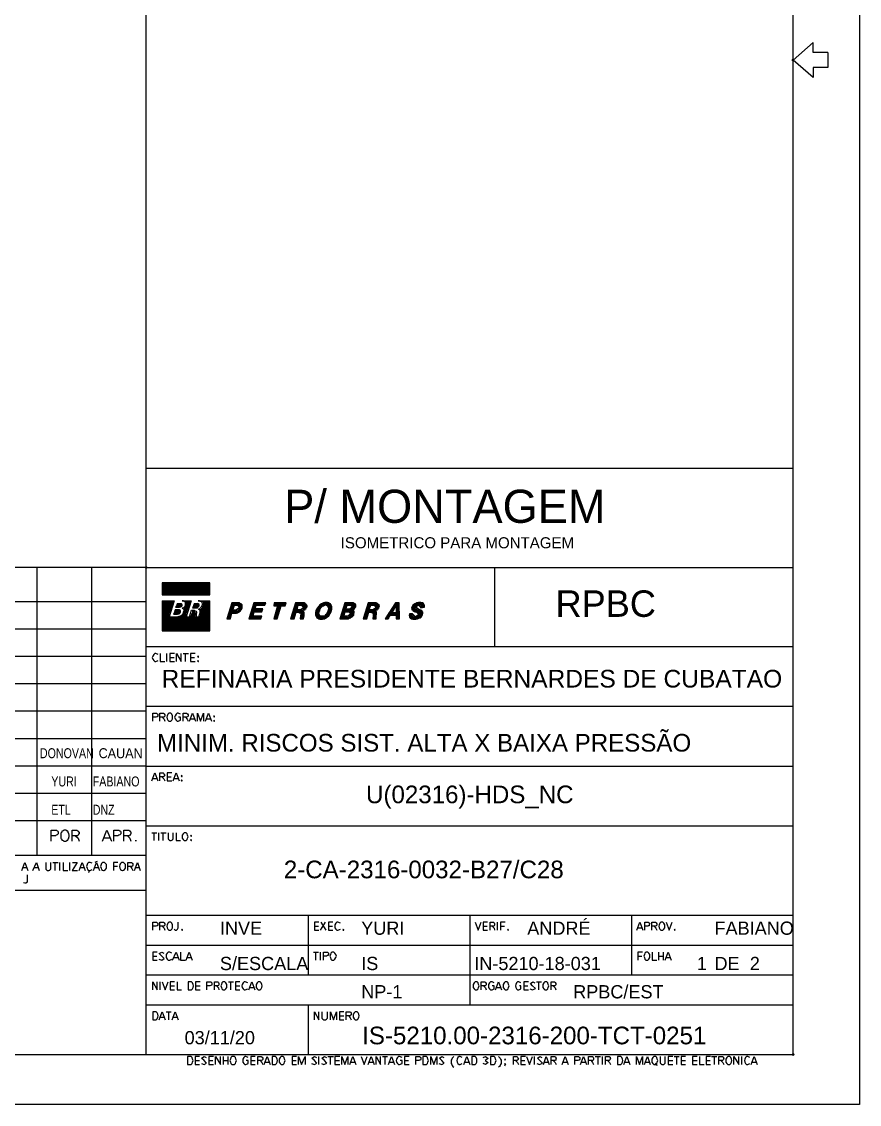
# Model space of a CAD drawing. Extents: x 0 to 597, y 0 to 422.
# Drawn here: x 428.8 to 597.1, y 0 to 217.6 of the extents above; entities that cross this region are included whole.
import ezdxf
from ezdxf.enums import TextEntityAlignment as Align

# ---------------------------------------------------------------- set-up
doc = ezdxf.new("R2010")
doc.units = 0
doc.header["$MEASUREMENT"] = 0
doc.layers.add('GT_1', color=7, linetype='Continuous')
doc.styles.add('HTX1', font='O8116901', dxfattribs={"width": 1.02})

msp = doc.modelspace()

# ---------------------------------------------------------------- linework, layer by layer
at = {"linetype": 'Continuous'}
msp.add_lwpolyline([(0, 421.74), (597.11, 421.74), (597.11, 0), (0, 0)], close=True, dxfattribs=at)
at = {"layer": 'GT_1', "flags": 128}
for points in [[(25, 10), (583.8, 10), (583.8, 409.8)], [(453.8, 10), (453.8, 409.8)], [(583.8, 10), (583.8, 409.8)], [(587.8, 211.4), (587.8, 213.4), (583.8, 209.9)], [(590.8, 211.4), (587.8, 211.4)], [(590.8, 211.4), (590.8, 208.4)], [(583.7, 210), (583.8, 210.1), (584, 209.9), (583.8, 209.7), (583.6, 209.9), (583.7, 210), (583.8, 210), (583.9, 209.9), (583.8, 209.8), (583.7, 209.9), (583.7, 210)], [(587.8, 206.4), (583.8, 209.9)], [(587.8, 208.4), (587.8, 206.4)], [(590.8, 208.4), (587.8, 208.4)], [(453.8, 127.9), (583.8, 127.9)], [(453.8, 127.9), (583.8, 127.9)], [(453.8, 107.9), (25, 107.9)], [(431.8, 107.9), (431.8, 50)], [(442.8, 107.9), (442.8, 50)], [(453.7, 108), (453.8, 108.1), (454, 107.9), (453.8, 107.7), (453.6, 107.9), (453.7, 108)], [(453.8, 108), (453.9, 107.9), (453.8, 107.8), (453.7, 107.9), (453.8, 108)], [(453.8, 107.9), (583.8, 107.9)], [(523.8, 107.9), (523.8, 92)], [(464.2, 102.4), (466.6, 102.4), (466.6, 104.8), (457, 104.8), (457, 102.4), (461.8, 102.4), (464.2, 102.4)], [(457, 104.8), (466.6, 104.8)], [(457, 104.6), (466.6, 104.6)], [(457, 104.4), (466.6, 104.4)], [(457, 104.2), (466.6, 104.2)], [(457, 104), (466.6, 104)], [(457, 103.8), (466.6, 103.8)], [(457, 103.6), (466.6, 103.6)], [(457, 103.4), (466.6, 103.4)], [(457, 103.2), (466.6, 103.2)], [(457, 103), (466.6, 103)], [(457, 102.8), (466.6, 102.8)], [(457, 102.6), (466.6, 102.6)], [(453.8, 101), (328.9, 101)], [(457, 101.2), (459.4, 101.2)], [(457, 101.2), (457, 95.2), (466.6, 95.2), (466.6, 101.2)], [(457, 101), (459.2, 101)], [(457, 100.8), (459.2, 100.8)], [(457, 100.6), (459.2, 100.6)], [(457, 100.4), (459, 100.4)], [(457, 100.2), (459, 100.2)], [(459.4, 101.2), (458.4, 98)], [(459.9, 100.2), (459.7, 99.9), (460.5, 99.9), (460.6, 100), (460.7, 100), (460.9, 100.1), (461, 100.2), (461, 100.3), (461, 100.4), (460.9, 100.6), (460.8, 100.6), (460, 100.6), (459.9, 100.2)], [(460, 98), (460.4, 98.1), (460.7, 98.2), (461, 98.4), (461.2, 98.6), (461.3, 98.9), (461.4, 99.1), (461.4, 99.3), (461.4, 99.4), (461.3, 99.5), (461.1, 99.7), (461, 99.7), (461.2, 99.8), (461.4, 99.9), (461.6, 100.1), (461.7, 100.3), (461.7, 100.5), (461.7, 100.7), (461.7, 100.8), (461.6, 101), (461.4, 101.1), (461.2, 101.2), (461, 101.2)], [(460, 100.6), (460.8, 100.6)], [(460, 100.4), (460.8, 100.4)], [(460, 100.2), (460.8, 100.2)], [(461, 101.2), (462.8, 101.2)], [(462.6, 101), (461.6, 101)], [(462.8, 101.2), (461.8, 98), (462.5, 98), (462.9, 99.3), (463.4, 99.3), (463.6, 99.2), (463.8, 99.1), (463.9, 99), (463.9, 98.8), (463.8, 98.6), (463.8, 98.3), (463.8, 98)], [(462.6, 100.8), (461.8, 100.8)], [(462.6, 100.6), (461.8, 100.6)], [(462.4, 100.4), (461.8, 100.4)], [(462.4, 100.2), (461.8, 100.2)], [(463.3, 100.2), (463.1, 99.8), (463.8, 99.8), (464.1, 99.8), (464.2, 100), (464.4, 100.2), (464.4, 100.3), (464.4, 100.4), (464.4, 100.5), (464.2, 100.6), (464.1, 100.7), (463.4, 100.6), (463.3, 100.2)], [(463.4, 100.6), (464.2, 100.6)], [(463.4, 100.4), (464.4, 100.4)], [(463.4, 100.2), (464.4, 100.2)], [(464.2, 101.2), (466.6, 101.2)], [(464.5, 98), (464.4, 98.2), (464.5, 98.4), (464.6, 98.8), (464.6, 99.2), (464.6, 99.3), (464.5, 99.4), (464.3, 99.5), (464.5, 99.6), (464.7, 99.8), (464.9, 100), (465, 100.2), (465.1, 100.4), (465.1, 100.6), (465, 100.9), (464.9, 101), (464.6, 101.1), (464.4, 101.2), (464.2, 101.2)], [(466.6, 101), (465, 101)], [(466.6, 100.8), (465.2, 100.8)], [(466.6, 100.6), (465.2, 100.6)], [(466.6, 100.4), (465.2, 100.4)], [(466.6, 100.2), (465.2, 100.2)], [(470.4, 97.6), (470.7, 97.6), (471, 98.7), (471.6, 98.7), (471.9, 98.7), (472.1, 98.8), (472.3, 98.9), (472.5, 99), (472.7, 99.2), (472.9, 99.4), (473, 99.6), (473.1, 99.8), (473.1, 100), (473.1, 100.2), (473.1, 100.4), (472.9, 100.6), (472.7, 100.7), (472.5, 100.8), (472.3, 100.8), (471, 100.8), (470, 97.6), (470.4, 97.6)], [(470.8, 100.2), (471.5, 100.2)], [(470.9, 100.6), (472.9, 100.6)], [(470.9, 100.4), (473.1, 100.4)], [(471.5, 99.3), (471.2, 99.3), (471.5, 100.3), (472.1, 100.3), (472.5, 99.8), (471.8, 99.3), (471.5, 99.3)], [(472.3, 100.2), (473.1, 100.2)], [(475.6, 97.6), (476.8, 97.6), (477, 98.1), (475.3, 98.1), (475.5, 99), (477, 99), (477.2, 99.6), (475.7, 99.6), (475.9, 100.3), (477.6, 100.3), (477.8, 100.8), (475.4, 100.8), (474.4, 97.6), (475.6, 97.6)], [(475.2, 100.2), (475.9, 100.2)], [(475.3, 100.6), (477.7, 100.6)], [(475.3, 100.4), (477.7, 100.4)], [(479.8, 97.6), (480.1, 97.6), (480.9, 100.2), (481.7, 100.2), (481.9, 100.8), (479.5, 100.8), (479.4, 100.2), (480.2, 100.2), (479.4, 97.6), (479.8, 97.6)], [(479.4, 100.4), (481.8, 100.4)], [(479.5, 100.6), (481.8, 100.6)], [(480.2, 100.2), (480.9, 100.2)], [(483.2, 97.6), (483.5, 97.6), (483.9, 98.9), (484.4, 98.9), (484.6, 98.8), (484.8, 98.7), (484.9, 98.5), (484.8, 98.2), (484.7, 97.6), (485.4, 97.6), (485.5, 98.1), (485.5, 98.6), (485.5, 98.8), (485.5, 98.9), (485.4, 99), (485.2, 99.1), (486.1, 100), (486.1, 100.2), (486, 100.4), (485.9, 100.5), (485.7, 100.7), (485.5, 100.8), (485.2, 100.8), (483.8, 100.8), (482.8, 97.6), (483.2, 97.6)], [(483.6, 100.2), (484.3, 100.2)], [(483.7, 100.4), (486, 100.4)], [(483.8, 100.6), (485.9, 100.6)], [(484.5, 99.4), (484.1, 99.4), (484.3, 100.3), (485, 100.3), (485.4, 99.8), (484.8, 99.4), (484.5, 99.4)], [(485.3, 100.2), (486.1, 100.2)], [(487.9, 99), (487.8, 98.9), (487.8, 98.7), (487.8, 98.4), (487.9, 98.2), (488, 98), (488.1, 97.8), (488.3, 97.7), (488.5, 97.6), (488.7, 97.5), (488.9, 97.5), (489.2, 97.5), (489.6, 97.6), (489.9, 97.8), (490.2, 98), (490.5, 98.2), (490.7, 98.5), (490.9, 98.9), (491, 99.2), (491.1, 99.5), (491.1, 99.7), (491.1, 100), (491, 100.2), (490.9, 100.4), (490.8, 100.6), (490.6, 100.7), (490.4, 100.8), (490.2, 100.9), (490, 100.9), (489.7, 100.9), (489.4, 100.8), (489, 100.6), (488.7, 100.4), (488.5, 100.1), (488.2, 99.8), (488, 99.5), (487.9, 99.2), (487.9, 99)], [(488.7, 99.2), (488.7, 99.4), (488.8, 99.7), (489, 99.9), (489.2, 100.1), (489.4, 100.2), (489.6, 100.3), (489.8, 100.4), (490, 100.3), (490.2, 100.2), (490.3, 100), (490.4, 99.7), (490.4, 99.5), (490.3, 99.1), (490.2, 98.9), (490.1, 98.7), (490, 98.5), (489.8, 98.4), (489.7, 98.2), (489.5, 98.1), (489.3, 98.1), (489.1, 98.1), (488.9, 98.1), (488.7, 98.2), (488.6, 98.4), (488.5, 98.6), (488.5, 98.9), (488.6, 99.1), (488.7, 99.2)], [(488.5, 100.2), (489.4, 100.2)], [(488.7, 100.4), (491, 100.4)], [(489, 100.6), (490.8, 100.6)], [(489.4, 100.8), (490.5, 100.8)], [(490.2, 100.2), (491, 100.2)], [(493.5, 97.6), (494.2, 97.6), (494.4, 97.6), (494.6, 97.7), (494.8, 97.8), (495, 97.9), (495.2, 98), (495.4, 98.2), (495.5, 98.3), (495.5, 98.5), (495.6, 98.8), (495.6, 99.1), (495.4, 99.2), (495.2, 99.3), (495.9, 100), (495.9, 100.2), (495.9, 100.4), (495.8, 100.6), (495.6, 100.7), (495.4, 100.8), (495.1, 100.8), (493.7, 100.8), (492.7, 97.6), (493.5, 97.6)], [(493.5, 100.4), (495.9, 100.4)], [(493.5, 100.2), (494.1, 100.2)], [(493.6, 100.6), (495.7, 100.6)], [(494.3, 99.5), (493.9, 99.5), (494.2, 100.3), (494.9, 100.3), (495.2, 99.9), (494.7, 99.5), (494.3, 99.5)], [(495.1, 100.2), (495.9, 100.2)], [(497.8, 97.6), (498.1, 97.6), (498.5, 98.9), (498.9, 98.9), (499.2, 98.8), (499.4, 98.7), (499.4, 98.5), (499.4, 98.2), (499.3, 97.6), (500, 97.6), (500, 98.1), (500.1, 98.6), (500.1, 98.8), (500.1, 98.9), (500, 99), (499.8, 99.1), (500.6, 100), (500.7, 100.2), (500.6, 100.4), (500.5, 100.5), (500.3, 100.7), (500, 100.8), (499.8, 100.8), (498.4, 100.8), (497.4, 97.6), (497.8, 97.6)], [(498.2, 100.2), (498.9, 100.2)], [(498.3, 100.6), (500.4, 100.6)], [(498.3, 100.4), (500.6, 100.4)], [(499, 99.4), (498.6, 99.4), (498.9, 100.3), (499.6, 100.3), (500, 99.8), (499.3, 99.4), (499, 99.4)], [(499.8, 100.2), (500.6, 100.2)], [(502.1, 97.6), (502.4, 97.6), (502.8, 98.3), (504, 98.3), (504, 97.6), (504.7, 97.6), (504.6, 100.8), (503.9, 100.8), (501.8, 97.6), (502.1, 97.6)], [(503.6, 99.5), (504, 100.2), (504, 98.8), (503.2, 98.8), (503.6, 99.5)], [(503.5, 100.2), (504.6, 100.2)], [(503.6, 100.4), (504.6, 100.4)], [(503.7, 100.6), (504.6, 100.6)], [(507, 98.6), (506.7, 98.6), (506.6, 98.3), (506.7, 98.1), (506.7, 97.9), (506.9, 97.7), (507.1, 97.6), (507.4, 97.5), (507.7, 97.5), (508, 97.5), (508.3, 97.6), (508.6, 97.7), (508.9, 97.8), (509.1, 98), (509.2, 98.2), (509.3, 98.4), (509.4, 98.7), (509.4, 98.9), (509.3, 99), (509.2, 99.2), (509, 99.3), (508.7, 99.4), (508.4, 99.6), (507.9, 100), (508.6, 100.3), (509, 99.8), (509.7, 99.9), (509.7, 100.1), (509.7, 100.3), (509.6, 100.5), (509.5, 100.7), (509.3, 100.8), (509, 100.9), (508.8, 100.9), (508.5, 100.9), (508.2, 100.8), (508, 100.7), (507.7, 100.6), (507.6, 100.5), (507.4, 100.3), (507.3, 100.1), (507.2, 99.9), (507.1, 99.7), (507.2, 99.5), (507.2, 99.4), (507.4, 99.3), (507.5, 99.1), (507.8, 99), (508.1, 98.9), (508.6, 98.4), (507.9, 98), (507.3, 98.6), (507, 98.6)], [(507.3, 100.2), (508.1, 100.2)], [(507.5, 100.4), (509.7, 100.4)], [(507.7, 100.6), (509.5, 100.6)], [(508.1, 100.8), (509.2, 100.8)], [(509, 100.2), (509.7, 100.2)], [(457, 100), (459, 100)], [(457, 99.8), (458.8, 99.8)], [(457, 99.6), (458.8, 99.6)], [(457, 99.4), (458.8, 99.4)], [(457, 99.2), (458.6, 99.2)], [(457, 99), (458.6, 99)], [(457, 98.8), (458.6, 98.8)], [(457, 98.6), (458.4, 98.6)], [(457, 98.4), (458.4, 98.4)], [(457, 98.2), (458.4, 98.2)], [(457, 98), (466.6, 98)], [(459.5, 98.9), (459.3, 98.5), (460.1, 98.5), (460.2, 98.6), (460.3, 98.6), (460.4, 98.6), (460.6, 98.8), (460.7, 98.9), (460.7, 99), (460.7, 99.1), (460.7, 99.2), (460.6, 99.3), (460.5, 99.4), (460.4, 99.4), (460.3, 99.4), (459.6, 99.4), (459.5, 98.9)], [(459.4, 98.8), (460.4, 98.8)], [(459.4, 98.6), (460.2, 98.6)], [(459.6, 99.4), (460.4, 99.4)], [(459.6, 99.2), (460.6, 99.2)], [(459.6, 99), (460.6, 99)], [(460, 100), (460.6, 100)], [(461.8, 98.2), (460.8, 98.2)], [(461.8, 98.4), (461, 98.4)], [(461.8, 98.6), (461.2, 98.6)], [(462.2, 99.8), (461.4, 99.8)], [(462.2, 99.6), (461.4, 99.6)], [(462.2, 99.4), (461.4, 99.4)], [(462, 99.2), (461.4, 99.2)], [(462, 99), (461.4, 99)], [(462, 98.8), (461.4, 98.8)], [(462.4, 100), (461.6, 100)], [(462.6, 98.2), (463.6, 98.2)], [(462.8, 98.6), (463.8, 98.6)], [(462.8, 98.4), (463.8, 98.4)], [(463, 99.2), (463.6, 99.2)], [(463, 99), (463.6, 99)], [(463, 98.8), (463.8, 98.8)], [(463.2, 100), (464.2, 100)], [(466.6, 99.4), (464.6, 99.4)], [(466.6, 99.2), (464.6, 99.2)], [(466.6, 99), (464.6, 99)], [(466.6, 98.8), (464.6, 98.8)], [(466.6, 98.6), (464.6, 98.6)], [(466.6, 98.4), (464.6, 98.4)], [(466.6, 98.2), (464.6, 98.2)], [(466.6, 99.6), (464.8, 99.6)], [(466.6, 100), (465, 100)], [(466.6, 99.8), (465, 99.8)], [(470.1, 98), (470.8, 98)], [(470.2, 98.4), (470.9, 98.4)], [(470.2, 98.2), (470.9, 98.2)], [(470.3, 98.6), (471, 98.6)], [(470.4, 99), (472.5, 99)], [(470.4, 98.8), (472.1, 98.8)], [(470.5, 99.4), (471.2, 99.4)], [(470.5, 99.2), (472.8, 99.2)], [(470.6, 99.6), (471.3, 99.6)], [(470.7, 100), (471.4, 100)], [(470.7, 99.8), (471.3, 99.8)], [(472.2, 99.4), (472.9, 99.4)], [(472.4, 99.6), (473, 99.6)], [(472.5, 100), (473.1, 100)], [(472.5, 99.8), (473.1, 99.8)], [(474.5, 98), (476.9, 98)], [(474.6, 98.2), (475.3, 98.2)], [(474.7, 98.6), (475.4, 98.6)], [(474.7, 98.4), (475.3, 98.4)], [(474.8, 99), (475.5, 99)], [(474.8, 98.8), (475.5, 98.8)], [(474.9, 99.2), (477.1, 99.2)], [(475, 99.6), (475.7, 99.6)], [(475, 99.4), (477.1, 99.4)], [(475.1, 99.8), (475.8, 99.8)], [(475.2, 100), (475.8, 100)], [(479.5, 98), (480.2, 98)], [(479.6, 98.4), (480.3, 98.4)], [(479.6, 98.2), (480.3, 98.2)], [(479.7, 98.6), (480.4, 98.6)], [(479.8, 99), (480.5, 99)], [(479.8, 98.8), (480.4, 98.8)], [(479.9, 99.4), (480.6, 99.4)], [(479.9, 99.2), (480.6, 99.2)], [(480, 99.6), (480.7, 99.6)], [(480.1, 100), (480.8, 100)], [(480.1, 99.8), (480.8, 99.8)], [(482.9, 98), (483.6, 98)], [(483, 98.2), (483.7, 98.2)], [(483.1, 98.6), (483.8, 98.6)], [(483.1, 98.4), (483.7, 98.4)], [(483.2, 98.8), (483.9, 98.8)], [(483.3, 99.2), (485.4, 99.2)], [(483.3, 99), (485.5, 99)], [(483.4, 99.6), (484.1, 99.6)], [(483.4, 99.4), (484.1, 99.4)], [(483.5, 99.8), (484.2, 99.8)], [(483.6, 100), (484.2, 100)], [(484.7, 98.8), (485.5, 98.8)], [(484.8, 99.4), (485.7, 99.4)], [(484.8, 98.6), (485.5, 98.6)], [(484.8, 98.2), (485.5, 98.2)], [(484.8, 98), (485.4, 98)], [(484.9, 98.4), (485.5, 98.4)], [(485.3, 99.6), (485.9, 99.6)], [(485.4, 100), (486.1, 100)], [(485.4, 99.8), (486, 99.8)], [(487.8, 98.8), (488.5, 98.8)], [(487.8, 98.6), (488.5, 98.6)], [(487.8, 98.4), (488.6, 98.4)], [(487.9, 99.2), (488.6, 99.2)], [(487.9, 99), (488.6, 99)], [(487.9, 98.2), (488.7, 98.2)], [(488, 99.4), (488.7, 99.4)], [(488, 98), (490.2, 98)], [(488.1, 99.6), (488.8, 99.6)], [(488.2, 99.8), (488.9, 99.8)], [(488.3, 100), (489.1, 100)], [(489.6, 98.2), (490.4, 98.2)], [(489.9, 98.4), (490.6, 98.4)], [(490, 98.6), (490.7, 98.6)], [(490.2, 98.8), (490.9, 98.8)], [(490.3, 100), (491.1, 100)], [(490.3, 99.2), (491, 99.2)], [(490.3, 99), (491, 99)], [(490.4, 99.8), (491.1, 99.8)], [(490.4, 99.6), (491.1, 99.6)], [(490.4, 99.4), (491.1, 99.4)], [(492.8, 98.2), (493.5, 98.2)], [(492.8, 98), (495.2, 98)], [(492.9, 98.4), (493.6, 98.4)], [(493, 98.8), (493.7, 98.8)], [(493, 98.6), (493.6, 98.6)], [(493.1, 99), (493.8, 99)], [(493.2, 99.4), (495.5, 99.4)], [(493.2, 99.2), (495.5, 99.2)], [(493.3, 99.8), (494, 99.8)], [(493.3, 99.6), (494, 99.6)], [(493.4, 100), (494.1, 100)], [(494.2, 98.1), (493.5, 98.1), (493.8, 99), (494.5, 99), (494.9, 98.6), (494.3, 98.1)], [(494.6, 98.2), (495.4, 98.2)], [(494.7, 99), (495.6, 99)], [(494.8, 98.4), (495.5, 98.4)], [(494.9, 99.6), (495.7, 99.6)], [(494.9, 98.8), (495.6, 98.8)], [(494.9, 98.6), (495.6, 98.6)], [(495.2, 100), (495.9, 100)], [(495.2, 99.8), (495.8, 99.8)], [(497.5, 98), (498.2, 98)], [(497.6, 98.4), (498.3, 98.4)], [(497.6, 98.2), (498.3, 98.2)], [(497.7, 98.6), (498.4, 98.6)], [(497.8, 99), (500, 99)], [(497.8, 98.8), (498.4, 98.8)], [(497.9, 99.4), (498.6, 99.4)], [(497.9, 99.2), (500, 99.2)], [(498, 99.6), (498.7, 99.6)], [(498.1, 100), (498.8, 100)], [(498.1, 99.8), (498.7, 99.8)], [(499.3, 98.8), (500.1, 98.8)], [(499.3, 98), (500, 98)], [(499.4, 99.4), (500.3, 99.4)], [(499.4, 98.6), (500.1, 98.6)], [(499.4, 98.4), (500.1, 98.4)], [(499.4, 98.2), (500, 98.2)], [(499.8, 99.6), (500.5, 99.6)], [(500, 100), (500.6, 100)], [(500, 99.8), (500.6, 99.8)], [(502, 98), (502.7, 98)], [(502.2, 98.2), (502.8, 98.2)], [(502.3, 98.4), (504.7, 98.4)], [(502.4, 98.6), (504.6, 98.6)], [(502.5, 98.8), (504.6, 98.8)], [(502.7, 99), (503.3, 99)], [(502.8, 99.2), (503.4, 99.2)], [(502.9, 99.4), (503.6, 99.4)], [(503.1, 99.6), (503.7, 99.6)], [(503.2, 99.8), (503.8, 99.8)], [(503.3, 100), (503.9, 100)], [(504, 100), (504.6, 100)], [(504, 99.8), (504.6, 99.8)], [(504, 99.6), (504.6, 99.6)], [(504, 99.4), (504.6, 99.4)], [(504, 99.2), (504.6, 99.2)], [(504, 99), (504.6, 99)], [(504, 98.2), (504.7, 98.2)], [(504, 98), (504.7, 98)], [(506.6, 98.2), (507.5, 98.2)], [(506.7, 98.4), (507.3, 98.4)], [(506.7, 98), (509, 98)], [(507.1, 99.6), (508.2, 99.6)], [(507.2, 100), (507.9, 100)], [(507.2, 99.8), (507.9, 99.8)], [(507.2, 99.4), (508.8, 99.4)], [(507.4, 99.2), (509.1, 99.2)], [(507.9, 99), (509.3, 99)], [(508.4, 98.8), (509.4, 98.8)], [(508.4, 98.2), (509.2, 98.2)], [(508.6, 98.6), (509.4, 98.6)], [(508.6, 98.4), (509.3, 98.4)], [(509, 100), (509.7, 100)], [(457, 97.8), (466.6, 97.8)], [(466.6, 97.6), (457, 97.6)], [(457, 97.4), (466.6, 97.4)], [(466.6, 97.2), (457, 97.2)], [(457, 97), (466.6, 97)], [(466.6, 96.8), (457, 96.8)], [(457, 96.6), (466.6, 96.6)], [(466.6, 96.4), (457, 96.4)], [(457, 96.2), (466.6, 96.2)], [(466.6, 96), (457, 96)], [(457, 95.8), (466.6, 95.8)], [(470, 97.6), (470.7, 97.6)], [(470.1, 97.8), (470.7, 97.8)], [(474.4, 97.6), (476.8, 97.6)], [(474.5, 97.8), (476.9, 97.8)], [(479.4, 97.8), (480.1, 97.8)], [(479.4, 97.6), (480.1, 97.6)], [(482.8, 97.6), (483.5, 97.6)], [(482.9, 97.8), (483.6, 97.8)], [(484.7, 97.8), (485.4, 97.8)], [(484.7, 97.6), (485.4, 97.6)], [(488.1, 97.8), (490, 97.8)], [(488.4, 97.6), (489.6, 97.6)], [(492.7, 97.8), (494.9, 97.8)], [(492.7, 97.6), (494.2, 97.6)], [(497.4, 97.6), (498.1, 97.6)], [(497.5, 97.8), (498.1, 97.8)], [(499.3, 97.8), (500, 97.8)], [(499.3, 97.6), (500, 97.6)], [(501.8, 97.6), (502.4, 97.6)], [(501.9, 97.8), (502.6, 97.8)], [(504, 97.8), (504.7, 97.8)], [(504, 97.6), (504.7, 97.6)], [(506.8, 97.8), (508.8, 97.8)], [(507.1, 97.6), (508.3, 97.6)], [(453.8, 95.5), (328.9, 95.5)], [(466.6, 95.6), (457, 95.6)], [(457, 95.4), (466.6, 95.4)], [(453.8, 92), (583.8, 92)], [(453.8, 90), (328.9, 90)], [(456.2, 90.4), (455.7, 90.6), (455.5, 90.6), (455.3, 90.4), (455.1, 90.1), (455, 89.8), (455.1, 89.5), (455.3, 89.2), (455.5, 89), (455.7, 89), (456.2, 89.2)], [(456.6, 90.6), (456.6, 89), (457.5, 89)], [(457.9, 89), (457.9, 90.6)], [(459.5, 90.6), (458.5, 90.6), (458.5, 89), (459.5, 89)], [(458.5, 89.8), (459.4, 89.8)], [(459.9, 89), (459.9, 90.6), (460.8, 89), (460.8, 90.6)], [(461.2, 90.6), (462.3, 90.6)], [(461.7, 89), (461.7, 90.6)], [(463.6, 90.6), (462.7, 90.6), (462.7, 89), (463.6, 89)], [(462.7, 89.8), (463.5, 89.8)], [(464.3, 89.9), (464.3, 90), (464.2, 90.1), (464.1, 90), (464.2, 89.9), (464.3, 89.9)], [(464.3, 89), (464.3, 89.1), (464.2, 89.2), (464.1, 89.1), (464.2, 89), (464.3, 89)], [(453.8, 84.5), (328.9, 84.5)], [(453.8, 79), (328.9, 79)], [(453.8, 80), (583.8, 80)], [(455.1, 77), (455.1, 78.6), (455.7, 78.6), (455.9, 78.6), (456, 78.5), (456.1, 78.4), (456.1, 78.2), (456.1, 78.1), (456, 77.9), (455.9, 77.9), (455.7, 77.8), (455.1, 77.8)], [(456.5, 77), (456.5, 78.6), (457.1, 78.6), (457.3, 78.6), (457.4, 78.5), (457.5, 78.3), (457.5, 78.2), (457.5, 78), (457.4, 77.9), (457.3, 77.8), (457.1, 77.8), (456.5, 77.8)], [(458.6, 77), (458.7, 77), (458.9, 77.2), (459.1, 77.5), (459.1, 77.8), (459.1, 78.1), (458.9, 78.4), (458.7, 78.6), (458.5, 78.6), (458.3, 78.6), (458.1, 78.4), (458, 78.1), (457.9, 77.8), (458, 77.5), (458.1, 77.2), (458.3, 77), (458.5, 77), (458.6, 77)], [(460.7, 78.4), (460.2, 78.6), (460, 78.6), (459.8, 78.4), (459.6, 78.1), (459.5, 77.8), (459.6, 77.5), (459.8, 77.2), (460, 77), (460.2, 77), (460.7, 77.2), (460.7, 77.8), (460.3, 77.8)], [(461.2, 77), (461.2, 78.6), (461.8, 78.6), (461.9, 78.6), (462.1, 78.5), (462.2, 78.3), (462.2, 78.2), (462.2, 78), (462.1, 77.9), (461.9, 77.8), (461.8, 77.8), (461.2, 77.8)], [(462.5, 77), (463.1, 78.6), (463.7, 77)], [(464.1, 77), (464.1, 78.6), (464.7, 77), (465.3, 78.6), (465.3, 77)], [(465.7, 77), (466.3, 78.6), (466.9, 77)], [(457, 77.8), (457.4, 77.4), (457.5, 77)], [(461.7, 77.8), (462, 77.4), (462.2, 77)], [(462.7, 77.5), (463.5, 77.5)], [(465.9, 77.5), (466.7, 77.5)], [(467.5, 77.9), (467.5, 78), (467.4, 78.1), (467.4, 78), (467.4, 77.9), (467.5, 77.9)], [(467.5, 77), (467.5, 77.1), (467.4, 77.2), (467.4, 77.1), (467.4, 77), (467.5, 77)], [(453.8, 73.5), (328.9, 73.5)], [(453.8, 68), (328.9, 68)], [(453.8, 68), (583.8, 68)], [(454.9, 65), (455.5, 66.6), (456.1, 65)], [(455.1, 65.5), (455.9, 65.5)], [(456.5, 65), (456.5, 66.6), (457, 66.6), (457.2, 66.6), (457.3, 66.5), (457.4, 66.3), (457.5, 66.2), (457.4, 66), (457.3, 65.9), (457.2, 65.8), (457, 65.8), (456.5, 65.8)], [(456.9, 65.8), (457.3, 65.4), (457.5, 65)], [(458.9, 66.6), (458, 66.6), (458, 65), (458.9, 65)], [(458, 65.8), (458.8, 65.8)], [(459.2, 65), (459.8, 66.6), (460.4, 65)], [(459.4, 65.5), (460.2, 65.5)], [(461, 65.9), (461, 66), (460.9, 66.1), (460.8, 66), (460.9, 65.9), (461, 65.9)], [(461, 65), (461, 65.1), (460.9, 65.2), (460.8, 65.1), (460.9, 65), (461, 65)], [(453.8, 62.5), (328.9, 62.5)], [(453.8, 57), (142, 57)], [(434.7, 52.9), (434.7, 55.1), (435.6, 55.1), (435.8, 55.1), (435.9, 55), (436, 54.9), (436.1, 54.8), (436.1, 54.6), (436.1, 54.4), (436, 54.3), (435.9, 54.2), (435.7, 54.1), (435.6, 54), (434.7, 54)], [(437.5, 52.9), (437.6, 52.9), (437.8, 53), (437.9, 53.1), (438, 53.1), (438.1, 53.3), (438.1, 53.4), (438.2, 53.5), (438.2, 53.7), (438.3, 53.8), (438.3, 54), (438.3, 54.2), (438.2, 54.3), (438.2, 54.5), (438.1, 54.6), (438.1, 54.7), (438, 54.9), (437.9, 54.9), (437.8, 55), (437.6, 55.1), (437.5, 55.1), (437.4, 55.1), (437.3, 55.1), (437.2, 55.1), (437.1, 55), (436.9, 54.9), (436.8, 54.9), (436.8, 54.7), (436.7, 54.6), (436.6, 54.5), (436.6, 54.3), (436.6, 54.2), (436.6, 54), (436.6, 53.8), (436.6, 53.7), (436.6, 53.5), (436.7, 53.4), (436.8, 53.3), (436.8, 53.1), (436.9, 53.1), (437.1, 53), (437.2, 52.9), (437.3, 52.9), (437.4, 52.9), (437.5, 52.9)], [(438.9, 52.9), (438.9, 55.1), (439.7, 55.1), (439.9, 55.1), (440, 55), (440.1, 55), (440.2, 54.8), (440.3, 54.7), (440.3, 54.5), (440.3, 54.4), (440.2, 54.3), (440.1, 54.1), (440, 54), (439.9, 54), (439.7, 54), (438.9, 54)], [(445, 52.9), (445.9, 55.1), (446.8, 52.9)], [(447.3, 52.9), (447.3, 55.1), (448.1, 55.1), (448.2, 55.1), (448.3, 55.1), (448.5, 55), (448.6, 54.9), (448.7, 54.8), (448.7, 54.6), (448.7, 54.4), (448.6, 54.3), (448.5, 54.2), (448.3, 54.1), (448.1, 54), (447.3, 54)], [(449.3, 52.9), (449.3, 55.1), (450.1, 55.1), (450.3, 55.1), (450.4, 55), (450.5, 55), (450.6, 54.8), (450.7, 54.7), (450.7, 54.5), (450.7, 54.4), (450.6, 54.3), (450.5, 54.1), (450.4, 54), (450.3, 54), (450.1, 54), (449.3, 54)], [(453.8, 56), (583.8, 56)], [(454.9, 54.6), (455.9, 54.6)], [(455.4, 53), (455.4, 54.6)], [(456.3, 53), (456.3, 54.6)], [(456.7, 54.6), (457.8, 54.6)], [(457.2, 53), (457.2, 54.6)], [(458.2, 54.6), (458.2, 53.5), (458.2, 53.3), (458.3, 53.2), (458.4, 53.1), (458.5, 53), (458.7, 53), (458.8, 53), (459, 53.1), (459.1, 53.2), (459.2, 53.3), (459.2, 53.5), (459.2, 54.6)], [(459.8, 54.6), (459.8, 53), (460.7, 53)], [(461.7, 53), (461.8, 53), (462, 53.2), (462.1, 53.5), (462.2, 53.8), (462.1, 54.1), (462, 54.4), (461.8, 54.6), (461.6, 54.6), (461.4, 54.6), (461.2, 54.4), (461, 54.1), (461, 53.8), (461, 53.5), (461.2, 53.2), (461.4, 53), (461.6, 53), (461.7, 53)], [(439.6, 54), (440.1, 53.5), (440.3, 52.9)], [(445.3, 53.6), (446.5, 53.6)], [(450, 54), (450.5, 53.5), (450.7, 52.9)], [(451.7, 53), (451.7, 53.1), (451.7, 52.9), (451.7, 53)], [(462.9, 53.9), (462.9, 54), (462.8, 54.1), (462.7, 54), (462.8, 53.9), (462.9, 53.9)], [(462.9, 53), (462.9, 53.1), (462.8, 53.2), (462.7, 53.1), (462.8, 53), (462.9, 53)], [(453.8, 50), (142, 50)], [(428.8, 47), (429.4, 48.6), (430, 47)], [(431, 47), (431.7, 48.6), (432.3, 47)], [(433.6, 48.6), (433.6, 47.5), (433.6, 47.3), (433.7, 47.2), (433.8, 47.1), (433.9, 47), (434.1, 47), (434.2, 47), (434.4, 47.1), (434.5, 47.2), (434.6, 47.3), (434.6, 47.5), (434.6, 48.6)], [(435, 48.6), (436.1, 48.6)], [(435.5, 47), (435.5, 48.6)], [(436.4, 47), (436.4, 48.6)], [(437.1, 48.6), (437.1, 47), (438, 47)], [(438.4, 47), (438.4, 48.6)], [(439, 48.6), (439.9, 48.6), (438.9, 47), (440, 47)], [(440.3, 47), (440.9, 48.6), (441.5, 47)], [(442.9, 48.5), (442.5, 48.6), (442.2, 48.6), (442, 48.4), (441.9, 48.2), (441.8, 47.8), (441.9, 47.5), (442, 47.2), (442.2, 47.1), (442.5, 47), (442.9, 47.2)], [(443.2, 47), (443.8, 48.6), (444.4, 47)], [(443.5, 48.7), (443.8, 48.8), (444, 48.9)], [(445.3, 47), (445.4, 47.1), (445.6, 47.2), (445.8, 47.5), (445.8, 47.8), (445.8, 48.2), (445.6, 48.4), (445.4, 48.6), (445.2, 48.6), (445, 48.6), (444.8, 48.4), (444.7, 48.2), (444.6, 47.8), (444.7, 47.5), (444.8, 47.2), (445, 47.1), (445.2, 47), (445.3, 47)], [(448.1, 48.6), (447.2, 48.6), (447.2, 47)], [(447.2, 47.9), (448, 47.9)], [(449.1, 47), (449.2, 47.1), (449.4, 47.2), (449.6, 47.5), (449.6, 47.8), (449.6, 48.2), (449.4, 48.4), (449.2, 48.6), (449, 48.6), (448.8, 48.6), (448.6, 48.4), (448.5, 48.2), (448.4, 47.8), (448.5, 47.5), (448.6, 47.2), (448.8, 47.1), (449, 47), (449.1, 47)], [(450.1, 47), (450.1, 48.6), (450.7, 48.6), (450.8, 48.6), (451, 48.5), (451.1, 48.4), (451.1, 48.2), (451.1, 48.1), (451, 47.9), (450.8, 47.8), (450.7, 47.8), (450.1, 47.8)], [(451.4, 47), (452, 48.6), (452.6, 47)], [(429, 47.6), (429.8, 47.6)], [(429.1, 44.6), (429.4, 44.5), (429.6, 44.5), (429.9, 44.7), (429.9, 44.9), (429.9, 46.1)], [(431.2, 47.6), (432.1, 47.6)], [(440.5, 47.6), (441.3, 47.6)], [(442.2, 46.6), (442.4, 46.8), (442.3, 46.8), (442.3, 46.9), (442.3, 47)], [(443.4, 47.6), (444.2, 47.6)], [(450.6, 47.8), (450.9, 47.4), (451.1, 47)], [(451.6, 47.6), (452.4, 47.6)], [(453.8, 43), (328.9, 43)], [(453.8, 38), (583.8, 38)], [(486.3, 38), (486.3, 26)], [(518.8, 38), (518.8, 20)], [(551.3, 38), (551.3, 26)], [(455.1, 35), (455.1, 36.6), (455.7, 36.6), (455.9, 36.6), (456, 36.5), (456.1, 36.4), (456.1, 36.2), (456.1, 36.1), (456, 35.9), (455.9, 35.9), (455.7, 35.8), (455.1, 35.8)], [(456.5, 35), (456.5, 36.6), (457.1, 36.6), (457.3, 36.6), (457.4, 36.5), (457.5, 36.3), (457.5, 36.2), (457.5, 36), (457.4, 35.9), (457.3, 35.8), (457.1, 35.8), (456.5, 35.8)], [(457, 35.8), (457.4, 35.4), (457.5, 35)], [(458.6, 35), (458.7, 35), (458.9, 35.2), (459.1, 35.5), (459.1, 35.8), (459.1, 36.1), (458.9, 36.4), (458.7, 36.6), (458.5, 36.6), (458.3, 36.6), (458.1, 36.4), (458, 36.1), (457.9, 35.8), (458, 35.5), (458.1, 35.2), (458.3, 35), (458.5, 35), (458.6, 35)], [(459.4, 35.2), (459.6, 35), (459.9, 35), (460.1, 35.2), (460.2, 35.5), (460.2, 36.6)], [(461.1, 35), (461.1, 35.1), (461, 35.2), (460.9, 35.1), (461, 35), (461.1, 35)], [(488.5, 36.6), (487.6, 36.6), (487.6, 35), (488.5, 35)], [(487.6, 35.8), (488.4, 35.8)], [(488.8, 35), (489.8, 36.6)], [(488.9, 36.6), (489.9, 35)], [(491.3, 36.6), (490.4, 36.6), (490.4, 35), (491.3, 35)], [(490.4, 35.8), (491.2, 35.8)], [(492.8, 36.4), (492.3, 36.6), (492.1, 36.6), (491.9, 36.4), (491.7, 36.1), (491.7, 35.8), (491.7, 35.5), (491.9, 35.2), (492.1, 35), (492.3, 35), (492.8, 35.2)], [(493.5, 35), (493.5, 35.1), (493.4, 35.2), (493.3, 35.1), (493.4, 35), (493.5, 35)], [(519.9, 36.6), (520.5, 35), (521.1, 36.6)], [(522.4, 36.6), (521.5, 36.6), (521.5, 35), (522.4, 35)], [(521.5, 35.8), (522.3, 35.8)], [(522.9, 35), (522.9, 36.6), (523.4, 36.6), (523.6, 36.6), (523.7, 36.5), (523.8, 36.3), (523.8, 36.2), (523.8, 36), (523.7, 35.9), (523.6, 35.8), (523.4, 35.8), (522.9, 35.8)], [(523.3, 35.8), (523.7, 35.4), (523.8, 35)], [(524.4, 35), (524.4, 36.6)], [(525.9, 36.6), (525, 36.6), (525, 35)], [(525, 35.8), (525.8, 35.8)], [(526.5, 35), (526.6, 35.1), (526.5, 35.2), (526.4, 35.1), (526.5, 35)], [(552.4, 35), (553, 36.6), (553.6, 35)], [(552.6, 35.5), (553.4, 35.5)], [(554, 35), (554, 36.6), (554.6, 36.6), (554.7, 36.6), (554.9, 36.5), (554.9, 36.4), (555, 36.2), (554.9, 36.1), (554.9, 35.9), (554.7, 35.9), (554.6, 35.8), (554, 35.8)], [(555.4, 35), (555.4, 36.6), (556, 36.6), (556.2, 36.6), (556.3, 36.5), (556.4, 36.3), (556.4, 36.2), (556.4, 36), (556.3, 35.9), (556.1, 35.8), (556, 35.8), (555.4, 35.8)], [(555.9, 35.8), (556.2, 35.4), (556.4, 35)], [(557.5, 35), (557.6, 35), (557.8, 35.2), (558, 35.5), (558, 35.8), (558, 36.1), (557.8, 36.4), (557.6, 36.6), (557.4, 36.6), (557.2, 36.6), (557, 36.4), (556.9, 36.1), (556.8, 35.8), (556.9, 35.5), (557, 35.2), (557.2, 35), (557.4, 35), (557.5, 35)], [(558.3, 36.6), (558.9, 35), (559.5, 36.6)], [(560, 35), (560.1, 35.1), (560, 35.2), (559.9, 35.1), (560, 35)], [(453.8, 32), (583.8, 32)], [(456, 30.6), (455.1, 30.6), (455.1, 29), (456, 29)], [(456.3, 29.2), (456.9, 29), (457.4, 29.3), (456.9, 29.8), (456.4, 30.3), (456.9, 30.6), (457.3, 30.4)], [(458.9, 30.4), (458.5, 30.6), (458.2, 30.6), (458, 30.4), (457.8, 30.1), (457.8, 29.8), (457.8, 29.5), (458, 29.2), (458.2, 29), (458.5, 29), (458.9, 29.2)], [(459.1, 29), (459.8, 30.6), (460.4, 29)], [(460.7, 30.6), (460.7, 29), (461.7, 29)], [(461.8, 29), (462.4, 30.6), (463, 29)], [(487.4, 30.6), (488.4, 30.6)], [(487.9, 29), (487.9, 30.6)], [(488.8, 29), (488.8, 30.6)], [(489.4, 29), (489.4, 30.6), (490, 30.6), (490.2, 30.6), (490.3, 30.5), (490.4, 30.4), (490.4, 30.2), (490.4, 30.1), (490.3, 29.9), (490.2, 29.9), (490, 29.8), (489.4, 29.8)], [(491.4, 29), (491.5, 29), (491.7, 29.2), (491.9, 29.5), (492, 29.8), (491.9, 30.1), (491.7, 30.4), (491.5, 30.6), (491.3, 30.6), (491.1, 30.6), (490.9, 30.4), (490.8, 30.1), (490.7, 29.8), (490.8, 29.5), (490.9, 29.2), (491.1, 29), (491.3, 29), (491.4, 29)], [(553.5, 30.6), (552.6, 30.6), (552.6, 29)], [(554.5, 29), (554.6, 29), (554.8, 29.2), (555, 29.5), (555, 29.8), (555, 30.1), (554.8, 30.4), (554.6, 30.6), (554.4, 30.6), (554.2, 30.6), (554, 30.4), (553.9, 30.1), (553.8, 29.8), (553.9, 29.5), (554, 29.2), (554.2, 29), (554.4, 29), (554.5, 29)], [(555.5, 30.6), (555.5, 29), (556.4, 29)], [(556.8, 29), (556.8, 30.6)], [(557.7, 30.6), (557.7, 29)], [(558.1, 29), (558.7, 30.6), (559.3, 29)], [(455.1, 29.8), (455.9, 29.8)], [(459.3, 29.5), (460.2, 29.5)], [(462, 29.5), (462.8, 29.5)], [(552.6, 29.8), (553.4, 29.8)], [(556.8, 29.8), (557.7, 29.8)], [(558.3, 29.5), (559.1, 29.5)], [(453.8, 26), (583.8, 26)], [(455.1, 23), (455.1, 24.6), (456, 23), (456, 24.6)], [(456.6, 23), (456.6, 24.6)], [(457, 24.6), (457.6, 23), (458.2, 24.6)], [(459.5, 24.6), (458.6, 24.6), (458.6, 23), (459.5, 23)], [(460, 24.6), (460, 23), (460.9, 23)], [(462.8, 23), (462.9, 23), (463.1, 23.2), (463.2, 23.5), (463.3, 23.8), (463.2, 24.1), (463.1, 24.4), (462.9, 24.6), (462.7, 24.6), (462.2, 24.6), (462.2, 23), (462.7, 23), (462.8, 23)], [(464.6, 24.6), (463.7, 24.6), (463.7, 23), (464.6, 23)], [(466, 23), (466, 24.6), (466.6, 24.6), (466.8, 24.6), (466.9, 24.5), (467, 24.4), (467, 24.2), (467, 24.1), (466.9, 23.9), (466.8, 23.9), (466.6, 23.8), (466, 23.8)], [(467.5, 23), (467.5, 24.6), (468, 24.6), (468.2, 24.6), (468.3, 24.5), (468.4, 24.3), (468.4, 24.2), (468.4, 24), (468.3, 23.9), (468.2, 23.8), (468, 23.8), (467.5, 23.8)], [(469.5, 23), (469.6, 23), (469.8, 23.2), (470, 23.5), (470, 23.8), (470, 24.1), (469.8, 24.4), (469.6, 24.6), (469.4, 24.6), (469.2, 24.6), (469, 24.4), (468.9, 24.1), (468.8, 23.8), (468.9, 23.5), (469, 23.2), (469.2, 23), (469.4, 23), (469.5, 23)], [(470.3, 24.6), (471.3, 24.6)], [(470.8, 23), (470.8, 24.6)], [(472.6, 24.6), (471.7, 24.6), (471.7, 23), (472.6, 23)], [(474.2, 24.4), (473.7, 24.6), (473.5, 24.6), (473.3, 24.4), (473.1, 24.1), (473, 23.8), (473.1, 23.5), (473.3, 23.2), (473.5, 23), (473.7, 23), (474.2, 23.2)], [(474.4, 23), (475, 24.6), (475.6, 23)], [(476.6, 23), (476.7, 23), (476.9, 23.2), (477, 23.5), (477.1, 23.8), (477, 24.1), (476.9, 24.4), (476.7, 24.6), (476.5, 24.6), (476.3, 24.6), (476.1, 24.4), (475.9, 24.1), (475.9, 23.8), (475.9, 23.5), (476.1, 23.2), (476.3, 23), (476.5, 23), (476.6, 23)], [(520.2, 23), (520.3, 23), (520.5, 23.2), (520.6, 23.5), (520.7, 23.8), (520.6, 24.1), (520.5, 24.4), (520.3, 24.6), (520.1, 24.6), (519.9, 24.6), (519.7, 24.4), (519.5, 24.1), (519.5, 23.8), (519.5, 23.5), (519.7, 23.2), (519.9, 23), (520.1, 23), (520.2, 23)], [(521.1, 23), (521.1, 24.6), (521.7, 24.6), (521.9, 24.6), (522, 24.5), (522.1, 24.3), (522.1, 24.2), (522.1, 24), (522, 23.9), (521.9, 23.8), (521.7, 23.8), (521.1, 23.8)], [(523.7, 24.4), (523.3, 24.6), (523, 24.6), (522.8, 24.4), (522.6, 24.1), (522.6, 23.8), (522.6, 23.5), (522.8, 23.2), (523, 23), (523.3, 23), (523.7, 23.2), (523.7, 23.8), (523.3, 23.8)], [(524, 23), (524.6, 24.6), (525.2, 23)], [(526.2, 23), (526.3, 23), (526.5, 23.2), (526.6, 23.5), (526.7, 23.8), (526.6, 24.1), (526.5, 24.4), (526.3, 24.6), (526.1, 24.6), (525.9, 24.6), (525.7, 24.4), (525.5, 24.1), (525.5, 23.8), (525.5, 23.5), (525.7, 23.2), (525.9, 23), (526.1, 23), (526.2, 23)], [(529.1, 24.4), (528.7, 24.6), (528.4, 24.6), (528.2, 24.4), (528.1, 24.1), (528, 23.8), (528.1, 23.5), (528.2, 23.2), (528.4, 23), (528.7, 23), (529.1, 23.2), (529.1, 23.8), (528.8, 23.8)], [(530.6, 24.6), (529.7, 24.6), (529.7, 23), (530.6, 23)], [(530.9, 23.2), (531.4, 23), (532, 23.3), (531.4, 23.8), (531, 24.3), (531.5, 24.6), (531.9, 24.4)], [(532.2, 24.6), (533.2, 24.6)], [(532.7, 23), (532.7, 24.6)], [(534.2, 23), (534.3, 23), (534.5, 23.2), (534.6, 23.5), (534.7, 23.8), (534.6, 24.1), (534.5, 24.4), (534.3, 24.6), (534.1, 24.6), (533.9, 24.6), (533.7, 24.4), (533.5, 24.1), (533.5, 23.8), (533.5, 23.5), (533.7, 23.2), (533.9, 23), (534.1, 23), (534.2, 23)], [(535.2, 23), (535.2, 24.6), (535.7, 24.6), (535.9, 24.6), (536, 24.5), (536.1, 24.3), (536.1, 24.2), (536.1, 24), (536, 23.9), (535.9, 23.8), (535.7, 23.8), (535.2, 23.8)], [(458.6, 23.8), (459.5, 23.8)], [(463.7, 23.8), (464.6, 23.8)], [(467.9, 23.8), (468.3, 23.4), (468.4, 23)], [(471.7, 23.8), (472.6, 23.8)], [(474.6, 23.5), (475.4, 23.5)], [(521.6, 23.8), (522, 23.4), (522.1, 23)], [(524.2, 23.5), (525, 23.5)], [(529.7, 23.8), (530.5, 23.8)], [(535.6, 23.8), (536, 23.4), (536.1, 23)], [(453.8, 20), (583.8, 20)], [(486.3, 20), (486.3, 10)], [(455.7, 17), (455.8, 17), (456, 17.2), (456.1, 17.5), (456.2, 17.8), (456.1, 18.1), (456, 18.4), (455.8, 18.6), (455.6, 18.6), (455.1, 18.6), (455.1, 17), (455.6, 17), (455.7, 17)], [(456.4, 17), (457, 18.6), (457.6, 17)], [(456.6, 17.5), (457.4, 17.5)], [(457.8, 18.6), (458.8, 18.6)], [(458.3, 17), (458.3, 18.6)], [(459, 17), (459.6, 18.6), (460.2, 17)], [(459.2, 17.5), (460, 17.5)], [(487.6, 17), (487.6, 18.6), (488.5, 17), (488.5, 18.6)], [(489.1, 18.6), (489.1, 17.5), (489.1, 17.3), (489.2, 17.2), (489.3, 17.1), (489.5, 17), (489.7, 17), (489.8, 17), (490, 17.1), (490.1, 17.2), (490.2, 17.3), (490.2, 17.5), (490.2, 18.6)], [(490.8, 17), (490.8, 18.6), (491.4, 17), (492, 18.6), (492, 17)], [(493.5, 18.6), (492.6, 18.6), (492.6, 17), (493.5, 17)], [(492.6, 17.8), (493.5, 17.8)], [(494, 17), (494, 18.6), (494.6, 18.6), (494.7, 18.6), (494.9, 18.5), (495, 18.3), (495, 18.2), (495, 18), (494.9, 17.9), (494.7, 17.8), (494.6, 17.8), (494, 17.8)], [(494.5, 17.8), (494.8, 17.4), (495, 17)], [(496.1, 17), (496.2, 17), (496.4, 17.2), (496.5, 17.5), (496.6, 17.8), (496.5, 18.1), (496.4, 18.4), (496.2, 18.6), (496, 18.6), (495.8, 18.6), (495.6, 18.4), (495.4, 18.1), (495.4, 17.8), (495.4, 17.5), (495.6, 17.2), (495.8, 17), (496, 17), (496.1, 17)], [(453.8, 10), (583.8, 10)], [(462.7, 8), (462.8, 8), (463, 8.2), (463.1, 8.5), (463.2, 8.8), (463.1, 9.1), (463, 9.4), (462.8, 9.6), (462.6, 9.6), (462.1, 9.6), (462.1, 8), (462.6, 8), (462.7, 8)], [(464.5, 9.6), (463.6, 9.6), (463.6, 8), (464.5, 8)], [(463.6, 8.8), (464.5, 8.8)], [(464.9, 8.2), (465.4, 8), (465.9, 8.3), (465.4, 8.8), (464.9, 9.3), (465.4, 9.6), (465.8, 9.4)], [(467.3, 9.6), (466.4, 9.6), (466.4, 8), (467.3, 8)], [(466.4, 8.8), (467.2, 8.8)], [(467.7, 8), (467.7, 9.6), (468.7, 8), (468.7, 9.6)], [(469.3, 8), (469.3, 9.6)], [(469.3, 8.8), (470.2, 8.8)], [(470.2, 9.6), (470.2, 8)], [(471.4, 8), (471.5, 8), (471.7, 8.2), (471.8, 8.5), (471.9, 8.8), (471.8, 9.1), (471.7, 9.4), (471.5, 9.6), (471.3, 9.6), (471, 9.6), (470.8, 9.4), (470.7, 9.1), (470.6, 8.8), (470.7, 8.5), (470.8, 8.2), (471, 8), (471.3, 8), (471.4, 8)], [(474.3, 9.4), (473.8, 9.6), (473.6, 9.6), (473.4, 9.4), (473.2, 9.1), (473.2, 8.8), (473.2, 8.5), (473.4, 8.2), (473.6, 8), (473.8, 8), (474.3, 8.2), (474.3, 8.8), (473.9, 8.8)], [(475.7, 9.6), (474.8, 9.6), (474.8, 8), (475.7, 8)], [(474.8, 8.8), (475.7, 8.8)], [(476.2, 8), (476.2, 9.6), (476.8, 9.6), (476.9, 9.6), (477.1, 9.5), (477.2, 9.3), (477.2, 9.2), (477.2, 9), (477.1, 8.9), (476.9, 8.8), (476.8, 8.8), (476.2, 8.8)], [(476.7, 8.8), (477, 8.4), (477.2, 8)], [(477.5, 8), (478.1, 9.6), (478.7, 8)], [(479.7, 8), (479.8, 8), (480, 8.2), (480.1, 8.5), (480.2, 8.8), (480.1, 9.1), (480, 9.4), (479.8, 9.6), (479.6, 9.6), (479.1, 9.6), (479.1, 8), (479.6, 8), (479.7, 8)], [(481.2, 8), (481.3, 8), (481.5, 8.2), (481.6, 8.5), (481.7, 8.8), (481.6, 9.1), (481.5, 9.4), (481.3, 9.6), (481.1, 9.6), (480.9, 9.6), (480.7, 9.4), (480.5, 9.1), (480.5, 8.8), (480.5, 8.5), (480.7, 8.2), (480.9, 8), (481.1, 8), (481.2, 8)], [(484, 9.6), (483.1, 9.6), (483.1, 8), (484, 8)], [(483.1, 8.8), (483.9, 8.8)], [(484.4, 8), (484.4, 9.6), (485, 8), (485.7, 9.6), (485.7, 8)], [(487, 8.2), (487.6, 8), (488.1, 8.3), (487.6, 8.8), (487.1, 9.3), (487.6, 9.6), (488, 9.4)], [(488.5, 8), (488.5, 9.6)], [(489, 8.2), (489.5, 8), (490.1, 8.3), (489.6, 8.8), (489.1, 9.3), (489.6, 9.6), (490, 9.4)], [(490.3, 9.6), (491.4, 9.6)], [(490.8, 8), (490.8, 9.6)], [(492.7, 9.6), (491.7, 9.6), (491.7, 8), (492.7, 8)], [(491.7, 8.8), (492.6, 8.8)], [(493.1, 8), (493.1, 9.6), (493.7, 8), (494.3, 9.6), (494.3, 8)], [(494.7, 8), (495.3, 9.6), (495.9, 8)], [(497, 9.6), (497.6, 8), (498.2, 9.6)], [(498.4, 8), (499, 9.6), (499.6, 8)], [(500, 8), (500, 9.6), (500.9, 8), (500.9, 9.6)], [(501.3, 9.6), (502.3, 9.6)], [(501.8, 8), (501.8, 9.6)], [(502.5, 8), (503.1, 9.6), (503.7, 8)], [(505.2, 9.4), (504.7, 9.6), (504.5, 9.6), (504.3, 9.4), (504.1, 9.1), (504, 8.8), (504.1, 8.5), (504.3, 8.2), (504.5, 8), (504.7, 8), (505.2, 8.2), (505.2, 8.8), (504.8, 8.8)], [(506.6, 9.6), (505.7, 9.6), (505.7, 8), (506.6, 8)], [(505.7, 8.8), (506.5, 8.8)], [(508, 8), (508, 9.6), (508.6, 9.6), (508.7, 9.6), (508.9, 9.5), (509, 9.4), (509, 9.2), (509, 9.1), (508.9, 8.9), (508.7, 8.9), (508.6, 8.8), (508, 8.8)], [(510, 8), (510.1, 8), (510.3, 8.2), (510.4, 8.5), (510.5, 8.8), (510.4, 9.1), (510.3, 9.4), (510.1, 9.6), (510, 9.6), (509.4, 9.6), (509.4, 8), (510, 8)], [(511, 8), (511, 9.6), (511.6, 8), (512.2, 9.6), (512.2, 8)], [(512.6, 8.2), (513.2, 8), (513.7, 8.3), (513.2, 8.8), (512.7, 9.3), (513.2, 9.6), (513.6, 9.4)], [(515.6, 9.6), (515.4, 9.4), (515.3, 9.3), (515.2, 9.1), (515.1, 8.9), (515.1, 8.6), (515.1, 8.4), (515.1, 8.2), (515.2, 8), (515.3, 7.8), (515.4, 7.6), (515.6, 7.5)], [(517.3, 9.4), (516.9, 9.6), (516.7, 9.6), (516.4, 9.4), (516.3, 9.1), (516.2, 8.8), (516.3, 8.5), (516.4, 8.2), (516.7, 8), (516.9, 8), (517.3, 8.2)], [(517.6, 8), (518.2, 9.6), (518.8, 8)], [(519.8, 8), (519.9, 8), (520.1, 8.2), (520.2, 8.5), (520.2, 8.8), (520.2, 9.1), (520.1, 9.4), (519.9, 9.6), (519.7, 9.6), (519.2, 9.6), (519.2, 8), (519.7, 8), (519.8, 8)], [(521.5, 9.4), (522, 9.6), (522.5, 9.2), (521.9, 8.8), (522.5, 8.4), (522, 8), (521.5, 8.2)], [(523.6, 8), (523.7, 8), (523.9, 8.2), (524, 8.5), (524.1, 8.8), (524, 9.1), (523.9, 9.4), (523.7, 9.6), (523.5, 9.6), (523, 9.6), (523, 8), (523.5, 8), (523.6, 8)], [(524.6, 9.6), (524.8, 9.4), (524.9, 9.3), (525, 9.1), (525.1, 8.9), (525.1, 8.6), (525.1, 8.4), (525.1, 8.2), (525, 8), (524.9, 7.8), (524.8, 7.6), (524.6, 7.5)], [(525.9, 8.9), (526, 9), (525.9, 9.1), (525.8, 9), (525.9, 8.9)], [(527.6, 8), (527.6, 9.6), (528.1, 9.6), (528.3, 9.6), (528.4, 9.5), (528.5, 9.3), (528.6, 9.2), (528.5, 9), (528.4, 8.9), (528.3, 8.8), (528.1, 8.8), (527.6, 8.8)], [(528, 8.8), (528.4, 8.4), (528.6, 8)], [(530, 9.6), (529.1, 9.6), (529.1, 8), (530, 8)], [(529.1, 8.8), (529.9, 8.8)], [(530.2, 9.6), (530.8, 8), (531.4, 9.6)], [(531.8, 8), (531.8, 9.6)], [(532.3, 8.2), (532.8, 8), (533.4, 8.3), (532.9, 8.8), (532.4, 9.3), (532.9, 9.6), (533.3, 9.4)], [(533.6, 8), (534.2, 9.6), (534.8, 8)], [(535.2, 8), (535.2, 9.6), (535.7, 9.6), (535.9, 9.6), (536.1, 9.5), (536.1, 9.3), (536.2, 9.2), (536.1, 9), (536.1, 8.9), (535.9, 8.8), (535.7, 8.8), (535.2, 8.8)], [(535.6, 8.8), (536, 8.4), (536.2, 8)], [(537.4, 8), (538, 9.6), (538.6, 8)], [(539.9, 8), (539.9, 9.6), (540.5, 9.6), (540.7, 9.6), (540.8, 9.5), (540.9, 9.4), (540.9, 9.2), (540.9, 9.1), (540.8, 8.9), (540.7, 8.9), (540.5, 8.8), (539.9, 8.8)], [(541.1, 8), (541.7, 9.6), (542.3, 8)], [(542.7, 8), (542.7, 9.6), (543.3, 9.6), (543.5, 9.6), (543.6, 9.5), (543.7, 9.3), (543.7, 9.2), (543.7, 9), (543.6, 8.9), (543.5, 8.8), (543.3, 8.8), (542.7, 8.8)], [(543.2, 8.8), (543.5, 8.4), (543.7, 8)], [(544, 9.6), (545.1, 9.6)], [(544.6, 8), (544.6, 9.6)], [(545.5, 8), (545.5, 9.6)], [(546.1, 8), (546.1, 9.6), (546.6, 9.6), (546.8, 9.6), (547, 9.5), (547, 9.3), (547.1, 9.2), (547, 9), (546.9, 8.9), (546.8, 8.8), (546.6, 8.8), (546.1, 8.8)], [(546.5, 8.8), (546.9, 8.4), (547.1, 8)], [(549.1, 8), (549.2, 8), (549.4, 8.2), (549.5, 8.5), (549.6, 8.8), (549.5, 9.1), (549.4, 9.4), (549.2, 9.6), (549, 9.6), (548.5, 9.6), (548.5, 8), (549, 8), (549.1, 8)], [(549.8, 8), (550.4, 9.6), (551, 8)], [(552.3, 8), (552.3, 9.6), (552.9, 8), (553.5, 9.6), (553.5, 8)], [(553.9, 8), (554.5, 9.6), (555.1, 8)], [(556.1, 8), (556.2, 8), (556.4, 8.2), (556.5, 8.5), (556.6, 8.8), (556.5, 9.1), (556.4, 9.4), (556.2, 9.6), (556, 9.6), (555.8, 9.6), (555.6, 9.4), (555.4, 9.1), (555.4, 8.8), (555.4, 8.5), (555.6, 8.2), (555.8, 8), (556, 8), (556.1, 8)], [(557.1, 9.6), (557.1, 8.5), (557.1, 8.3), (557.2, 8.2), (557.3, 8.1), (557.4, 8), (557.6, 8), (557.8, 8), (557.9, 8.1), (558, 8.2), (558.1, 8.3), (558.1, 8.5), (558.1, 9.6)], [(559.6, 9.6), (558.7, 9.6), (558.7, 8), (559.6, 8)], [(558.7, 8.8), (559.6, 8.8)], [(559.9, 9.6), (560.9, 9.6)], [(560.4, 8), (560.4, 9.6)], [(562.2, 9.6), (561.3, 9.6), (561.3, 8), (562.2, 8)], [(561.3, 8.8), (562.2, 8.8)], [(564.5, 9.6), (563.6, 9.6), (563.6, 8), (564.5, 8)], [(563.6, 8.8), (564.5, 8.8)], [(565, 9.6), (565, 8), (565.9, 8)], [(567.2, 9.6), (566.3, 9.6), (566.3, 8), (567.2, 8)], [(566.3, 8.8), (567.1, 8.8)], [(567.4, 9.6), (568.5, 9.6)], [(568, 8), (568, 9.6)], [(568.9, 8), (568.9, 9.6), (569.4, 9.6), (569.6, 9.6), (569.8, 9.5), (569.8, 9.3), (569.9, 9.2), (569.8, 9), (569.7, 8.9), (569.6, 8.8), (569.4, 8.8), (568.9, 8.8)], [(569.3, 8.8), (569.7, 8.4), (569.9, 8)], [(571, 8), (571.1, 8), (571.3, 8.2), (571.4, 8.5), (571.5, 8.8), (571.4, 9.1), (571.3, 9.4), (571.1, 9.6), (570.9, 9.6), (570.7, 9.6), (570.5, 9.4), (570.3, 9.1), (570.3, 8.8), (570.3, 8.5), (570.5, 8.2), (570.7, 8), (570.9, 8), (571, 8)], [(571.9, 8), (571.9, 9.6), (572.9, 8), (572.9, 9.6)], [(573.5, 8), (573.5, 9.6)], [(575.1, 9.4), (574.7, 9.6), (574.4, 9.6), (574.2, 9.4), (574.1, 9.1), (574, 8.8), (574.1, 8.5), (574.2, 8.2), (574.4, 8), (574.7, 8), (575.1, 8.2)], [(575.4, 8), (576, 9.6), (576.6, 8)], [(583.7, 10.1), (583.8, 10.2), (584, 10), (583.8, 9.8), (583.6, 10), (583.7, 10.1)], [(583.7, 10), (583.8, 10.1), (583.9, 10), (583.8, 9.9), (583.7, 10)], [(477.7, 8.5), (478.5, 8.5)], [(494.9, 8.5), (495.7, 8.5)], [(498.6, 8.5), (499.4, 8.5)], [(502.7, 8.5), (503.5, 8.5)], [(517.8, 8.5), (518.6, 8.5)], [(526, 8.1), (525.9, 8.2), (525.8, 8.1), (525.9, 8), (526, 8.1), (525.8, 7.7)], [(533.8, 8.5), (534.6, 8.5)], [(537.6, 8.5), (538.4, 8.5)], [(541.3, 8.5), (542.1, 8.5)], [(550, 8.5), (550.8, 8.5)], [(554.1, 8.5), (554.9, 8.5)], [(556.1, 8.3), (556.5, 7.8)], [(575.6, 8.5), (576.4, 8.5)], [(597.11, 4.26), (597.11, 0), (592.85, 0)]]:
    msp.add_lwpolyline(points, dxfattribs=at)

# ---------------------------------------------------------------- texts
at = {"layer": 'GT_1', "style": 'HTX1'}
for s, height, width, p in [('P/ MONTAGEM', 6.65625, 1.02, (481.52, 116.876)), ('ISOMETRICO PARA MONTAGEM', 2.21875, 1.02, (492.872, 111.768)), ('RPBC', 5.325, 1.02, (536.05, 97.98)), ('MINIM. RISCOS SIST. ALTA X BAIXA PRESSÃO', 3.55, 1.02, (455.953, 70.905)), ('DONOVAN', 2, 0.8, (432.423, 69.58)), ('YURI', 2, 0.8, (434.707, 63.9)), ('FABIANO', 2, 0.8, (443.04, 63.9)), ('U(02316)-HDS_NC', 3.55, 1.02, (497.968, 60.525)), ('ETL', 2, 0.8, (434.707, 58.22)), ('DNZ', 2, 0.8, (443.04, 58.22)), ('2-CA-2316-0032-B27/C28', 3.55, 1.02, (481.44, 45.44)), ('ANDRÉ', 2.6625, 1.02, (530.37, 34.08)), ('INVE', 2.6625, 1.02, (468.6, 34.08)), ('YURI', 2.6625, 1.02, (497, 34.08)), ('FABIANO', 2.6625, 1.02, (568, 34.08)), ('S/ESCALA', 2.6625, 1.02, (468.6, 26.98)), ('IS', 2.6625, 1.02, (497, 26.98)), ('IN-5210-18-031', 2.6625, 1.02, (519.72, 26.98)), ('1', 2.663, 1.02, (564.45, 26.98)), ('DE', 2.6625, 1.02, (568, 26.98)), ('2', 2.663, 1.02, (575.1, 26.98)), ('NP-1', 2.6625, 1.02, (497, 21.3)), ('RPBC/EST', 2.6625, 1.02, (539.6, 21.3)), ('IS-5210.00-2316-200-TCT-0251', 3.55, 1.02, (497.185, 12.07)), ('03/11/20', 2.6625, 1.02, (461.5, 12.07))]:
    msp.add_text(s, height=height, dxfattribs=dict(at, width=width)).set_placement(p)
for s, height, width, p, p2 in [('REFINARIA PRESIDENTE BERNARDES DE CUBATAO', 3.55, 1.295347, (456.863, 83.78), (581.603, 83.78)), ('CAUAN', 2, 1.387391, (444.214, 69.58), (453.064, 69.58))]:
    msp.add_text(s, height=height, dxfattribs=dict(at, width=width)).set_placement(p, p2, align=Align.FIT)

doc.saveas('drawing.dxf')
